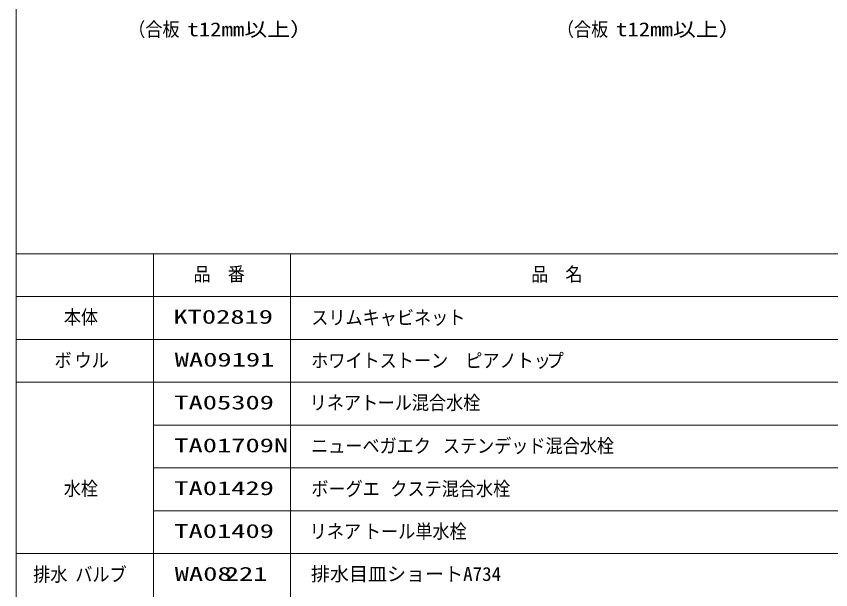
# Model space of a CAD drawing. Units: millimetres, scale not verified. Extents: x -3962 to 3962, y -3045 to 3045.
# Drawn here: x -3688 to -1788, y -1754 to -416 of the extents above; entities that cross this region are included whole.
import ezdxf
from ezdxf.enums import TextEntityAlignment as Align

# ---------------------------------------------------------------- set-up
doc = ezdxf.new("R2010")
doc.units = ezdxf.units.MM
doc.header["$LTSCALE"] = 20
doc.layers.add('0-0_1図面枠', color=7, linetype='Continuous', lineweight=9)
doc.layers.add('0-5_2寸法-3', color=7, linetype='Continuous', lineweight=9)
doc.styles.add('ＭＳ ゴシック', font='')
doc.styles.get('ＭＳ ゴシック').set_extended_font_data('MS Gothic')

# ---------------------------------------------------------------- blocks, each defined once
blk = doc.blocks.new('グループ')
at = {"layer": '0-0_1図面枠'}
for p, q in [((-31600, -19400), (-31600, -49400)), ((-25200, -19400), (-25200, -49400))]:
    blk.add_line(p, q, dxfattribs=at)
blk.add_lwpolyline([(-38000, -19400), (38000, -19400), (38000, -49400), (-38000, -49400)], close=True, dxfattribs=at)
blk = doc.blocks.new('グループ-1')
at = {"layer": '0-0_1図面枠'}
for p, q in [((-38000, -21400), (38000, -21400)), ((-38000, -23400), (38000, -23400)), ((-38000, -25400), (38000, -25400)), ((-31600, -27400), (38000, -27400)), ((-31600, -29400), (38000, -29400)), ((-31600, -31400), (38000, -31400)), ((-38000, -33400), (38000, -33400))]:
    blk.add_line(p, q, dxfattribs=at)
blk.add_blockref('グループ', (0, 0), dxfattribs=at)
at = {"layer": '0-0_1図面枠', "style": 'ＭＳ ゴシック', "width": 0.9}
for s, p in [('品\u3000番', (-29733.4, -20869.2)), ('品\u3000名', (-13979.6, -20878.7))]:
    blk.add_text(s, height=650.9, dxfattribs=at).set_placement(p, align=Align.BOTTOM_LEFT)
blk = doc.blocks.new('グループ-4')
at = {"layer": '0-0_1図面枠'}
blk.add_lwpolyline([(-38000, 55400), (38000, 55400), (38000, -55400), (-38000, -55400)], close=True, dxfattribs=at)
blk = doc.blocks.new('図面枠')
at = {"layer": '0-0_1図面枠'}
blk.add_blockref('グループ-4', (0, 0), dxfattribs=at)

msp = doc.modelspace()

# ---------------------------------------------------------------- block references
at = {"layer": '0-0_1図面枠', "xscale": 0.05, "yscale": 0.05}
for name in ['図面枠', 'グループ-1']:
    msp.add_blockref(name, (-1787.5, 0), dxfattribs=at)

# ---------------------------------------------------------------- texts
at = {"layer": '0-0_1図面枠', "style": 'ＭＳ ゴシック'}
for s, width, p in [('本体', 0.9, (-3576.68, -1144.02)), ('KT02819', 1.5, (-3320.95, -1143.26)), ('スリムキャビネット', 0.9, (-2999.43, -1145.08)), ('ボ', 0.9, (-3598.5, -1244.88)), ('ウル', 0.9, (-3551.62, -1244.88)), ('WA09191', 1.5, (-3317.87, -1243.26)), ('ホワイトストーン  ピアノトッ', 0.9, (-2999.6, -1245.47)), ('プ', 0.9, (-2450.16, -1245.47)), ('TA05309', 1.5, (-3318.85, -1343.26)), ('リネアト', 0.9, (-3003.08, -1343.73)), ('ール混合水栓', 0.9, (-2844.57, -1343.73)), ('TA01709N', 1.5, (-3318.85, -1443.26)), ('ニューベガエク', 0.9, (-2999.8, -1444.51)), ('ステンデッド混合水栓', 0.9, (-2692.45, -1444.51)), ('水栓', 0.9, (-3576.68, -1544.12)), ('TA01429', 1.5, (-3318.85, -1543.26)), ('ボーグエ', 0.9, (-2999.23, -1544.61)), ('クステ混合水栓', 0.9, (-2814.77, -1544.61)), ('TA01409', 1.5, (-3318.85, -1643.26)), ('リネア', 0.9, (-3003.08, -1644.12)), ('トール単水栓', 0.9, (-2876.47, -1644.12)), ('排水', 0.9, (-3648.16, -1744.61)), ('バルブ', 0.9, (-3549.79, -1744.61)), ('WA08', 1.5, (-3317.87, -1743.26)), ('221', 1.5, (-3201.07, -1743.26))]:
    msp.add_text(s, height=32.55, dxfattribs=dict(at, width=width)).set_placement(p, align=Align.BOTTOM_LEFT)
msp.add_text('排水目皿ショートA734', height=32.55, dxfattribs=at).set_placement((-3000.21, -1743.54), align=Align.BOTTOM_LEFT)
at = {"layer": '0-5_2寸法-3', "style": 'ＭＳ ゴシック'}
for s, width, p in [('（合板', 0.9, (-3426.33, -472.38)), ('t12mm以上）', 1.2, (-3288.39, -472.38)), ('（合板', 0.9, (-2426.33, -472.38)), ('t12mm以上）', 1.2, (-2288.39, -472.38))]:
    msp.add_text(s, height=32.55, dxfattribs=dict(at, width=width)).set_placement(p, align=Align.BOTTOM_LEFT)

doc.saveas('drawing.dxf')
